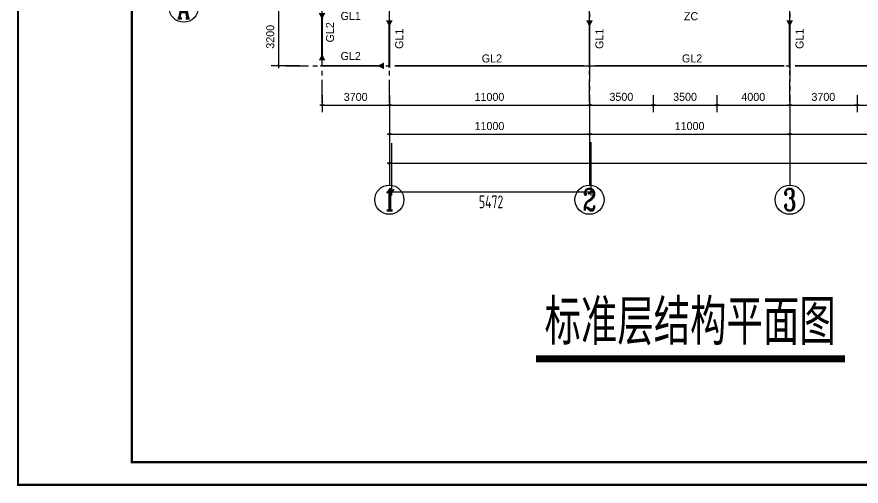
# Model space of a CAD drawing. Extents: x 31132 to 885236, y 345273 to 1212165.
# Drawn here: x 166132 to 189329, y 531355 to 544238 of the extents above; entities that cross this region are included whole.
import ezdxf
from ezdxf.enums import TextEntityAlignment as Align

# ---------------------------------------------------------------- set-up
doc = ezdxf.new("R2010")
doc.units = 0
doc.header["$LTSCALE"] = 1000
doc.linetypes.add('CENTER', pattern=[2, 1.25, -0.25, 0.25, -0.25])
doc.layers.get('0').update_dxf_attribs({"linetype": 'CONTINUOUS'})
doc.layers.get('Defpoints').update_dxf_attribs({"linetype": 'CONTINUOUS'})
for name, color, linetype in [('AXIS', 253, 'CENTER'), ('AXIS_NUM', 7, 'CONTINUOUS'), ('TEXT', 7, 'CONTINUOUS'), ('TK', 4, 'CONTINUOUS'), ('图名', 7, 'CONTINUOUS'), ('实线', 7, 'CONTINUOUS'), ('文字说明', 7, 'CONTINUOUS'), ('轴线标注', 7, 'CONTINUOUS')]:
    doc.layers.add(name, color=color, linetype=linetype)
doc.styles.add('STYLE1', font='')
doc.styles.add('TSSD_Axis', font='complex.shx', dxfattribs={"width": 0.7, "bigfont": 'hztxt.shx'})
doc.styles.add('TSSD_Dimension', font='Tssdeng.shx', dxfattribs={"width": 0.7, "bigfont": 'hztxt.shx'})
doc.styles.add('TSSD_Rein', font='tssdeng.shx', dxfattribs={"width": 0.7, "bigfont": 'hztxt.shx'})
doc.styles.get('STYLE1').set_extended_font_data('Structure Fonts')
doc.dimstyles.new('TSSD_100_100', dxfattribs={"dimtxt": 350, "dimasz": 100, "dimexe": 100, "dimexo": 250, "dimgap": 100, "dimtad": 2, "dimdec": 0, "dimzin": 0, "dimdsep": 46, "dimtxsty": 'TSSD_Dimension', "dimblk": 'ARCHTICK', "dimcen": 0, "dimdle": 100, "dimclrt": 7, "dimadec": 0, "dimazin": 0, "dimtfac": 1, "dimtdec": 0, "dimtix": 1, "dimtmove": 2, "dimatfit": 3, "dimfxl": 1, "dimtolj": 1, "dimtzin": 0, "dimarcsym": 0})
doc.dimstyles.new('副本 DIM200', dxfattribs={"dimtxt": 220, "dimasz": 0.3, "dimexe": 200, "dimexo": 200, "dimgap": 100, "dimtad": 1, "dimdec": 0, "dimlfac": 2, "dimzin": 0, "dimdsep": 46, "dimtxsty": 'STYLE1', "dimblk": 'Studio2', "dimcen": 0, "dimdle": 200, "dimclrd": 6, "dimclre": 6, "dimclrt": 7, "dimazin": 0, "dimtfac": 1, "dimtdec": 0, "dimtix": 1, "dimtmove": 2, "dimatfit": 3, "dimldrblk": 'Studio2', "dimfxl": 200, "dimtolj": 1, "dimtzin": 0, "dimarcsym": 0})

# ---------------------------------------------------------------- blocks, each defined once
blk = doc.blocks.new('Studio2')
blk.add_line((-200, 0), (200, 0))
blk.add_lwpolyline([(-106, -106, 60, 60, 0), (106, 106, 100, 100, 0)], format="xyseb")
blk = doc.blocks.new('*D2010')
at = {"layer": 'Defpoints', "color": 0, "transparency": 16777216}
for p in [(174100, 544493), (173316, 542893), (174100, 542893)]:
    blk.add_point(p, dxfattribs=at)
at = {"layer": '轴线标注', "color": 6, "lineweight": -2, "transparency": 16777216}
for p, q in [((173900, 544493), (173116, 544493)), ((173316, 544493), (173316, 542893)), ((173900, 542893), (173116, 542893))]:
    blk.add_line(p, q, dxfattribs=at)
at = {"layer": '轴线标注', "color": 6, "lineweight": -2, "transparency": 16777216, "xscale": 0.3, "yscale": 0.3, "zscale": 0.3}
for p, rotation in [((173316, 544493), 90), ((173316, 542893), 270)]:
    blk.add_blockref('Studio2', p, dxfattribs=dict(at, rotation=rotation))
at = {"layer": '轴线标注', "color": 7, "transparency": 16777216, "insert": (173094, 543693), "char_height": 220, "attachment_point": 5, "rotation": 90, "style": 'STYLE1'}
blk.add_mtext('\\A1;3200', dxfattribs=at)
blk = doc.blocks.new('*D2011')
at = {"layer": 'Defpoints', "color": 0, "transparency": 16777216}
for p in [(176366, 542293), (181866, 542293), (181866, 541818)]:
    blk.add_point(p, dxfattribs=at)
at = {"layer": '轴线标注', "color": 6, "lineweight": -2, "transparency": 16777216}
for p, q in [((176366, 542093), (176366, 541618)), ((181866, 542093), (181866, 541618)), ((176366, 541818), (181866, 541818))]:
    blk.add_line(p, q, dxfattribs=at)
at = {"layer": '轴线标注', "color": 6, "lineweight": -2, "transparency": 16777216, "xscale": 0.3, "yscale": 0.3, "zscale": 0.3, "rotation": 180}
blk.add_blockref('Studio2', (176366, 541818), dxfattribs=at)
at = {"layer": '轴线标注', "color": 6, "lineweight": -2, "transparency": 16777216, "xscale": 0.3, "yscale": 0.3, "zscale": 0.3}
blk.add_blockref('Studio2', (181866, 541818), dxfattribs=at)
at = {"layer": '轴线标注', "color": 7, "transparency": 16777216, "insert": (179116, 542040), "char_height": 220, "attachment_point": 5, "style": 'STYLE1'}
blk.add_mtext('\\A1;11000', dxfattribs=at)
blk = doc.blocks.new('*D2012')
at = {"layer": 'Defpoints', "color": 0, "transparency": 16777216}
for p in [(174516, 542293), (176366, 542293), (176366, 541818)]:
    blk.add_point(p, dxfattribs=at)
at = {"layer": '轴线标注', "color": 6, "lineweight": -2, "transparency": 16777216}
for p, q in [((174516, 542093), (174516, 541618)), ((176366, 542093), (176366, 541618)), ((174516, 541818), (176366, 541818))]:
    blk.add_line(p, q, dxfattribs=at)
at = {"layer": '轴线标注', "color": 6, "lineweight": -2, "transparency": 16777216, "xscale": 0.3, "yscale": 0.3, "zscale": 0.3, "rotation": 180}
blk.add_blockref('Studio2', (174516, 541818), dxfattribs=at)
at = {"layer": '轴线标注', "color": 6, "lineweight": -2, "transparency": 16777216, "xscale": 0.3, "yscale": 0.3, "zscale": 0.3}
blk.add_blockref('Studio2', (176366, 541818), dxfattribs=at)
at = {"layer": '轴线标注', "color": 7, "transparency": 16777216, "insert": (175441, 542040), "char_height": 220, "attachment_point": 5, "style": 'STYLE1'}
blk.add_mtext('\\A1;3700', dxfattribs=at)
blk = doc.blocks.new('*D2013')
at = {"layer": 'Defpoints', "color": 0, "transparency": 16777216}
for p in [(176366, 542293), (181866, 542293), (181866, 541018)]:
    blk.add_point(p, dxfattribs=at)
at = {"layer": '轴线标注', "color": 6, "lineweight": -2, "transparency": 16777216}
for p, q in [((176366, 542093), (176366, 540818)), ((181866, 542093), (181866, 540818)), ((176366, 541018), (181866, 541018))]:
    blk.add_line(p, q, dxfattribs=at)
at = {"layer": '轴线标注', "color": 6, "lineweight": -2, "transparency": 16777216, "xscale": 0.3, "yscale": 0.3, "zscale": 0.3, "rotation": 180}
blk.add_blockref('Studio2', (176366, 541018), dxfattribs=at)
at = {"layer": '轴线标注', "color": 6, "lineweight": -2, "transparency": 16777216, "xscale": 0.3, "yscale": 0.3, "zscale": 0.3}
blk.add_blockref('Studio2', (181866, 541018), dxfattribs=at)
at = {"layer": '轴线标注', "color": 7, "transparency": 16777216, "insert": (179116, 541240), "char_height": 220, "attachment_point": 5, "style": 'STYLE1'}
blk.add_mtext('\\A1;11000', dxfattribs=at)
blk = doc.blocks.new('*D2014')
at = {"layer": 'Defpoints', "color": 0, "transparency": 16777216}
for p in [(176366, 541493), (203866, 541493), (203866, 540218)]:
    blk.add_point(p, dxfattribs=at)
at = {"layer": '轴线标注', "color": 6, "lineweight": -2, "transparency": 16777216}
for p, q in [((176366, 541293), (176366, 540018)), ((203866, 541293), (203866, 540018)), ((176366, 540218), (203866, 540218))]:
    blk.add_line(p, q, dxfattribs=at)
at = {"layer": '轴线标注', "color": 6, "lineweight": -2, "transparency": 16777216, "xscale": 0.3, "yscale": 0.3, "zscale": 0.3, "rotation": 180}
blk.add_blockref('Studio2', (176366, 540218), dxfattribs=at)
at = {"layer": '轴线标注', "color": 6, "lineweight": -2, "transparency": 16777216, "xscale": 0.3, "yscale": 0.3, "zscale": 0.3}
blk.add_blockref('Studio2', (203866, 540218), dxfattribs=at)
at = {"layer": '轴线标注', "color": 7, "transparency": 16777216, "insert": (190116, 540442), "char_height": 220, "attachment_point": 5, "style": 'STYLE1'}
blk.add_mtext('\\A1;55000', dxfattribs=at)
blk = doc.blocks.new('*D2015')
at = {"layer": 'Defpoints', "color": 0, "transparency": 16777216}
for p in [(181866, 542293), (183616, 542293), (183616, 541818)]:
    blk.add_point(p, dxfattribs=at)
at = {"layer": '轴线标注', "color": 6, "lineweight": -2, "transparency": 16777216}
for p, q in [((181866, 542093), (181866, 541618)), ((183616, 542093), (183616, 541618)), ((181866, 541818), (183616, 541818))]:
    blk.add_line(p, q, dxfattribs=at)
at = {"layer": '轴线标注', "color": 6, "lineweight": -2, "transparency": 16777216, "xscale": 0.3, "yscale": 0.3, "zscale": 0.3, "rotation": 180}
blk.add_blockref('Studio2', (181866, 541818), dxfattribs=at)
at = {"layer": '轴线标注', "color": 6, "lineweight": -2, "transparency": 16777216, "xscale": 0.3, "yscale": 0.3, "zscale": 0.3}
blk.add_blockref('Studio2', (183616, 541818), dxfattribs=at)
at = {"layer": '轴线标注', "color": 7, "transparency": 16777216, "insert": (182741, 542042), "char_height": 220, "attachment_point": 5, "style": 'STYLE1'}
blk.add_mtext('\\A1;3500', dxfattribs=at)
blk = doc.blocks.new('*D2016')
at = {"layer": 'Defpoints', "color": 0, "transparency": 16777216}
for p in [(183616, 542293), (185366, 542293), (185366, 541818)]:
    blk.add_point(p, dxfattribs=at)
at = {"layer": '轴线标注', "color": 6, "lineweight": -2, "transparency": 16777216}
for p, q in [((183616, 542093), (183616, 541618)), ((185366, 542093), (185366, 541618)), ((183616, 541818), (185366, 541818))]:
    blk.add_line(p, q, dxfattribs=at)
at = {"layer": '轴线标注', "color": 6, "lineweight": -2, "transparency": 16777216, "xscale": 0.3, "yscale": 0.3, "zscale": 0.3, "rotation": 180}
blk.add_blockref('Studio2', (183616, 541818), dxfattribs=at)
at = {"layer": '轴线标注', "color": 6, "lineweight": -2, "transparency": 16777216, "xscale": 0.3, "yscale": 0.3, "zscale": 0.3}
blk.add_blockref('Studio2', (185366, 541818), dxfattribs=at)
at = {"layer": '轴线标注', "color": 7, "transparency": 16777216, "insert": (184491, 542042), "char_height": 220, "attachment_point": 5, "style": 'STYLE1'}
blk.add_mtext('\\A1;3500', dxfattribs=at)
blk = doc.blocks.new('*D2017')
at = {"layer": 'Defpoints', "color": 0, "transparency": 16777216}
for p in [(185366, 542293), (187366, 542293), (187366, 541818)]:
    blk.add_point(p, dxfattribs=at)
at = {"layer": '轴线标注', "color": 6, "lineweight": -2, "transparency": 16777216}
for p, q in [((185366, 542093), (185366, 541618)), ((187366, 542093), (187366, 541618)), ((185366, 541818), (187366, 541818))]:
    blk.add_line(p, q, dxfattribs=at)
at = {"layer": '轴线标注', "color": 6, "lineweight": -2, "transparency": 16777216, "xscale": 0.3, "yscale": 0.3, "zscale": 0.3, "rotation": 180}
blk.add_blockref('Studio2', (185366, 541818), dxfattribs=at)
at = {"layer": '轴线标注', "color": 6, "lineweight": -2, "transparency": 16777216, "xscale": 0.3, "yscale": 0.3, "zscale": 0.3}
blk.add_blockref('Studio2', (187366, 541818), dxfattribs=at)
at = {"layer": '轴线标注', "color": 7, "transparency": 16777216, "insert": (186366, 542040), "char_height": 220, "attachment_point": 5, "style": 'STYLE1'}
blk.add_mtext('\\A1;4000', dxfattribs=at)
blk = doc.blocks.new('*D2018')
at = {"layer": 'Defpoints', "color": 0, "transparency": 16777216}
for p in [(187366, 542293), (189216, 542293), (189216, 541818)]:
    blk.add_point(p, dxfattribs=at)
at = {"layer": '轴线标注', "color": 6, "lineweight": -2, "transparency": 16777216}
for p, q in [((187366, 542093), (187366, 541618)), ((189216, 542093), (189216, 541618)), ((187366, 541818), (189216, 541818))]:
    blk.add_line(p, q, dxfattribs=at)
at = {"layer": '轴线标注', "color": 6, "lineweight": -2, "transparency": 16777216, "xscale": 0.3, "yscale": 0.3, "zscale": 0.3, "rotation": 180}
blk.add_blockref('Studio2', (187366, 541818), dxfattribs=at)
at = {"layer": '轴线标注', "color": 6, "lineweight": -2, "transparency": 16777216, "xscale": 0.3, "yscale": 0.3, "zscale": 0.3}
blk.add_blockref('Studio2', (189216, 541818), dxfattribs=at)
at = {"layer": '轴线标注', "color": 7, "transparency": 16777216, "insert": (188291, 542040), "char_height": 220, "attachment_point": 5, "style": 'STYLE1'}
blk.add_mtext('\\A1;3700', dxfattribs=at)
blk = doc.blocks.new('*D2019')
at = {"layer": 'Defpoints', "color": 0, "transparency": 16777216}
for p in [(189216, 542293), (191016, 542293), (191016, 541818)]:
    blk.add_point(p, dxfattribs=at)
at = {"layer": '轴线标注', "color": 6, "lineweight": -2, "transparency": 16777216}
for p, q in [((189216, 542093), (189216, 541618)), ((191016, 542093), (191016, 541618)), ((189216, 541818), (191016, 541818))]:
    blk.add_line(p, q, dxfattribs=at)
at = {"layer": '轴线标注', "color": 6, "lineweight": -2, "transparency": 16777216, "xscale": 0.3, "yscale": 0.3, "zscale": 0.3, "rotation": 180}
blk.add_blockref('Studio2', (189216, 541818), dxfattribs=at)
at = {"layer": '轴线标注', "color": 6, "lineweight": -2, "transparency": 16777216, "xscale": 0.3, "yscale": 0.3, "zscale": 0.3}
blk.add_blockref('Studio2', (191016, 541818), dxfattribs=at)
at = {"layer": '轴线标注', "color": 7, "transparency": 16777216, "insert": (190116, 542042), "char_height": 220, "attachment_point": 5, "style": 'STYLE1'}
blk.add_mtext('\\A1;3600', dxfattribs=at)
blk = doc.blocks.new('*D2026')
at = {"layer": 'Defpoints', "color": 0, "transparency": 16777216}
for p in [(181866, 542293), (187366, 542293), (187366, 541018)]:
    blk.add_point(p, dxfattribs=at)
at = {"layer": '轴线标注', "color": 6, "lineweight": -2, "transparency": 16777216}
for p, q in [((181866, 542093), (181866, 540818)), ((187366, 542093), (187366, 540818)), ((181866, 541018), (187366, 541018))]:
    blk.add_line(p, q, dxfattribs=at)
at = {"layer": '轴线标注', "color": 6, "lineweight": -2, "transparency": 16777216, "xscale": 0.3, "yscale": 0.3, "zscale": 0.3, "rotation": 180}
blk.add_blockref('Studio2', (181866, 541018), dxfattribs=at)
at = {"layer": '轴线标注', "color": 6, "lineweight": -2, "transparency": 16777216, "xscale": 0.3, "yscale": 0.3, "zscale": 0.3}
blk.add_blockref('Studio2', (187366, 541018), dxfattribs=at)
at = {"layer": '轴线标注', "color": 7, "transparency": 16777216, "insert": (184616, 541240), "char_height": 220, "attachment_point": 5, "style": 'STYLE1'}
blk.add_mtext('\\A1;11000', dxfattribs=at)
blk = doc.blocks.new('*D2027')
at = {"layer": 'Defpoints', "color": 0, "transparency": 16777216}
for p in [(187366, 542293), (192866, 542293), (192866, 541018)]:
    blk.add_point(p, dxfattribs=at)
at = {"layer": '轴线标注', "color": 6, "lineweight": -2, "transparency": 16777216}
for p, q in [((187366, 542093), (187366, 540818)), ((192866, 542093), (192866, 540818)), ((187366, 541018), (192866, 541018))]:
    blk.add_line(p, q, dxfattribs=at)
at = {"layer": '轴线标注', "color": 6, "lineweight": -2, "transparency": 16777216, "xscale": 0.3, "yscale": 0.3, "zscale": 0.3, "rotation": 180}
blk.add_blockref('Studio2', (187366, 541018), dxfattribs=at)
at = {"layer": '轴线标注', "color": 6, "lineweight": -2, "transparency": 16777216, "xscale": 0.3, "yscale": 0.3, "zscale": 0.3}
blk.add_blockref('Studio2', (192866, 541018), dxfattribs=at)
at = {"layer": '轴线标注', "color": 7, "transparency": 16777216, "insert": (190116, 541240), "char_height": 220, "attachment_point": 5, "style": 'STYLE1'}
blk.add_mtext('\\A1;11000', dxfattribs=at)
blk = doc.blocks.new('ts_axno')
at = {"color": 0, "linetype": 'ByBlock', "lineweight": -2}
blk.add_circle((0, 0), 0.5, dxfattribs=at)
at = {"color": 0, "linetype": 'ByBlock', "lineweight": -2, "style": 'TSSD_Axis', "width": 0.7}
blk.add_attdef('A', text='', height=0.6, dxfattribs=at).set_placement((0, 0), align=Align.MIDDLE_CENTER)
blk = doc.blocks.new('_ArchTick')
at = {"color": 0, "linetype": 'ByBlock', "const_width": 0.5}
blk.add_lwpolyline([(-0.71, -0.71), (0.71, 0.71)], dxfattribs=at)
blk = doc.blocks.new('*D2280')
at = {"color": 0, "linetype": 'ByBlock', "lineweight": -2, "transparency": 16777216}
for p, q in [((176426, 540768), (176426, 539335)), ((181898, 540800), (181898, 539335)), ((176326, 539435), (181998, 539435))]:
    blk.add_line(p, q, dxfattribs=at)
at = {"layer": 'Defpoints', "color": 0, "linetype": 'ByBlock', "transparency": 16777216}
for p in [(176426, 541018), (181898, 541050), (181898, 539435)]:
    blk.add_point(p, dxfattribs=at)
at = {"color": 0, "linetype": 'ByBlock', "lineweight": -2, "transparency": 16777216, "xscale": 100, "yscale": 100, "zscale": 100, "rotation": 180}
blk.add_blockref('_ArchTick', (176426, 539435), dxfattribs=at)
at = {"color": 0, "linetype": 'ByBlock', "lineweight": -2, "transparency": 16777216, "xscale": 100, "yscale": 100, "zscale": 100}
blk.add_blockref('_ArchTick', (181898, 539435), dxfattribs=at)
at = {"color": 7, "linetype": 'ByBlock', "transparency": 16777216, "insert": (179162, 539160), "char_height": 350, "attachment_point": 5, "style": 'TSSD_Dimension'}
blk.add_mtext('\\A1;5472', dxfattribs=at)

msp = doc.modelspace()

# ---------------------------------------------------------------- linework, layer by layer
at = {"layer": 'AXIS', "ltscale": 0.5}
for p, q in [((174515.94, 541881.44), (174515.94, 564581.44)), ((176365.94, 541881.44), (176365.94, 564581.44)), ((181865.94, 541893.16), (181865.94, 564593.16)), ((187365.94, 541893.16), (187365.94, 564593.16)), ((181865.94, 564093.16), (181865.94, 541393.16)), ((187365.94, 564093.16), (187365.94, 541393.16)), ((173515.94, 542893.16), (205715.94, 542893.16))]:
    msp.add_line(p, q, dxfattribs=at)
at = {"layer": 'AXIS_NUM'}
for p, q in [((176365.94, 541404.88), (176365.94, 539618.16)), ((181865.94, 541404.88), (181865.94, 539618.16)), ((187365.94, 541404.88), (187365.94, 539618.16))]:
    msp.add_line(p, q, dxfattribs=at)
at = {"layer": 'TK', "const_width": 62.5}
for points in [[(166162.8, 531386.49), (166162.8, 568511.49), (218662.8, 568511.49), (218662.8, 531386.49)], [(169287.8, 532011.49), (169287.8, 567886.49), (218037.8, 567886.49), (218037.8, 532011.49)]]:
    msp.add_lwpolyline(points, close=True, dxfattribs=at)
at = {"layer": '图名', "const_width": 187.5}
msp.add_lwpolyline([(180396.55, 534849.14), (188885.57, 534849.14)], dxfattribs=at)
at = {"layer": '实线', "color": 4, "linetype": 'Continuous', "lineweight": -3}
for points in [[(174515.94, 544343.16, 180, 0, 0), (174515.94, 544163.16, 180, 0, 0)], [(176365.94, 544143.16, 180, 0, 0), (176365.94, 543963.16, 180, 0, 0)], [(181865.94, 544143.16, 180, 0, 0), (181865.94, 543963.16, 180, 0, 0)], [(187365.94, 544143.16, 180, 0, 0), (187365.94, 543963.16, 180, 0, 0)], [(174515.94, 543043.16, 180, 0, 0), (174515.94, 543223.16, 180, 0, 0)], [(176215.94, 542893.16, 180, 0, 0), (176035.94, 542893.16, 180, 0, 0)]]:
    msp.add_lwpolyline(points, format="xyseb", dxfattribs=at)
at = {"layer": '实线', "color": 4, "linetype": 'Continuous', "lineweight": -3, "const_width": 50}
for points in [[(174515.94, 544343.16), (174515.94, 543043.16)], [(176365.94, 544143.16), (176365.94, 542843.16)], [(181865.94, 544143.16), (181865.94, 542843.16)], [(187365.94, 544143.16), (187365.94, 542843.16)], [(176215.94, 542893.16), (174465.94, 542893.16)]]:
    msp.add_lwpolyline(points, dxfattribs=at)
at = {"layer": '实线', "color": 3, "linetype": 'Continuous', "lineweight": -3, "const_width": 50}
for points in [[(176515.94, 542893.16), (181715.94, 542893.16)], [(182015.94, 542893.16), (187215.94, 542893.16)], [(187515.94, 542893.16), (192715.94, 542893.16)], [(187515.94, 542893.16), (187765.94, 542893.16)]]:
    msp.add_lwpolyline(points, dxfattribs=at)

# ---------------------------------------------------------------- block references
at = {"layer": 'AXIS_NUM'}
ref = msp.add_blockref('ts_axno', (170715.94, 544493.16), dxfattribs=dict(at, xscale=800, yscale=800, zscale=800))
ref.add_attrib('A', 'A', dxfattribs={"height": 600, "style": 'TSSD_Axis', "width": 0.7}).set_placement((170715.94, 544493.16), align=Align.MIDDLE_CENTER)
ref = msp.add_blockref('ts_axno', (176365.94, 539218.16), dxfattribs=dict(at, xscale=800, yscale=800, zscale=800))
ref.add_attrib('1', '1', dxfattribs={"height": 600, "style": 'TSSD_Axis', "width": 0.7}).set_placement((176365.94, 539218.16), align=Align.MIDDLE_CENTER)
ref = msp.add_blockref('ts_axno', (181865.94, 539218.16), dxfattribs=dict(at, xscale=800, yscale=800, zscale=800))
ref.add_attrib('1', '2', dxfattribs={"height": 600, "style": 'TSSD_Axis', "width": 0.7}).set_placement((181865.94, 539218.16), align=Align.MIDDLE_CENTER)
ref = msp.add_blockref('ts_axno', (187365.94, 539218.16), dxfattribs=dict(at, xscale=800, yscale=800, zscale=800))
ref.add_attrib('1', '3', dxfattribs={"height": 600, "style": 'TSSD_Axis', "width": 0.7}).set_placement((187365.94, 539218.16), align=Align.MIDDLE_CENTER)

# ---------------------------------------------------------------- texts
at = {"layer": 'TEXT', "style": 'TSSD_Rein', "width": 0.8}
msp.add_text('标准层结构平面图', height=1250, dxfattribs=at).set_placement((180630.22, 535232.66))
at = {"layer": '文字说明', "style": 'STYLE1'}
for s, p in [('GL1', (175025.77, 544153.93)), ('ZC', (184459.63, 544146.84)), ('GL2', (175025.77, 543053.93)), ('GL2', (178906.23, 542987.97)), ('GL2', (184406.23, 542987.97))]:
    msp.add_text(s, height=220, dxfattribs=at).set_placement(p)
for s, p in [('GL2', (174844.27, 543537.75)), ('GL1', (176746.83, 543360.14)), ('GL1', (182246.83, 543360.14)), ('GL1', (187746.83, 543360.14))]:
    msp.add_text(s, height=220, rotation=90, dxfattribs=at).set_placement(p)

# ---------------------------------------------------------------- dimensions: what is measured, and where the dimension line sits
at = {"color": 4, "linetype": 'ByBlock'}
dim = msp.add_linear_dim(base=(181897.76, 539434.53), p1=(176425.94, 541018.16), p2=(181897.76, 541049.98), dimstyle='TSSD_100_100', dxfattribs=at)
dim.commit()
dim.dimension.update_dxf_attribs({"geometry": '*D2280', "text_midpoint": (179161.85, 539159.53)})
at = {"layer": '轴线标注'}
dim = msp.add_linear_dim(base=(173315.94, 542893.16), p1=(174099.87, 544493.16), p2=(174099.87, 542893.16), angle=90, dimstyle='副本 DIM200', dxfattribs=at)
dim.commit()
dim.dimension.update_dxf_attribs({"geometry": '*D2010', "text_midpoint": (173093.79, 543693.16)})
for base, p1, p2, picture, middle in [((176365.94, 541818.16), (174515.94, 542293.16), (176365.94, 542293.16), '*D2012', (175440.94, 542040.31)), ((181865.94, 541818.16), (176365.94, 542293.16), (181865.94, 542293.16), '*D2011', (179115.94, 542040.31)), ((181865.94, 541018.16), (176365.94, 542293.16), (181865.94, 542293.16), '*D2013', (179115.94, 541240.31)), ((183615.94, 541818.16), (181865.94, 542293.16), (183615.94, 542293.16), '*D2015', (182740.94, 542042.23)), ((187365.94, 541018.16), (181865.94, 542293.16), (187365.94, 542293.16), '*D2026', (184615.94, 541240.31)), ((185365.94, 541818.16), (183615.94, 542293.16), (185365.94, 542293.16), '*D2016', (184490.94, 542042.23)), ((187365.94, 541818.16), (185365.94, 542293.16), (187365.94, 542293.16), '*D2017', (186365.94, 542040.31)), ((189215.94, 541818.16), (187365.94, 542293.16), (189215.94, 542293.16), '*D2018', (188290.94, 542040.31)), ((192865.94, 541018.16), (187365.94, 542293.16), (192865.94, 542293.16), '*D2027', (190115.94, 541240.31)), ((191015.94, 541818.16), (189215.94, 542293.16), (191015.94, 542293.16), '*D2019', (190115.94, 542041.59)), ((203865.94, 540218.16), (176365.94, 541493.16), (203865.94, 541493.16), '*D2014', (190115.94, 540442.23))]:
    dim = msp.add_linear_dim(base=base, p1=p1, p2=p2, dimstyle='副本 DIM200', dxfattribs=at)
    dim.commit()
    dim.dimension.update_dxf_attribs({"geometry": picture, "text_midpoint": middle})

doc.saveas('drawing.dxf')
